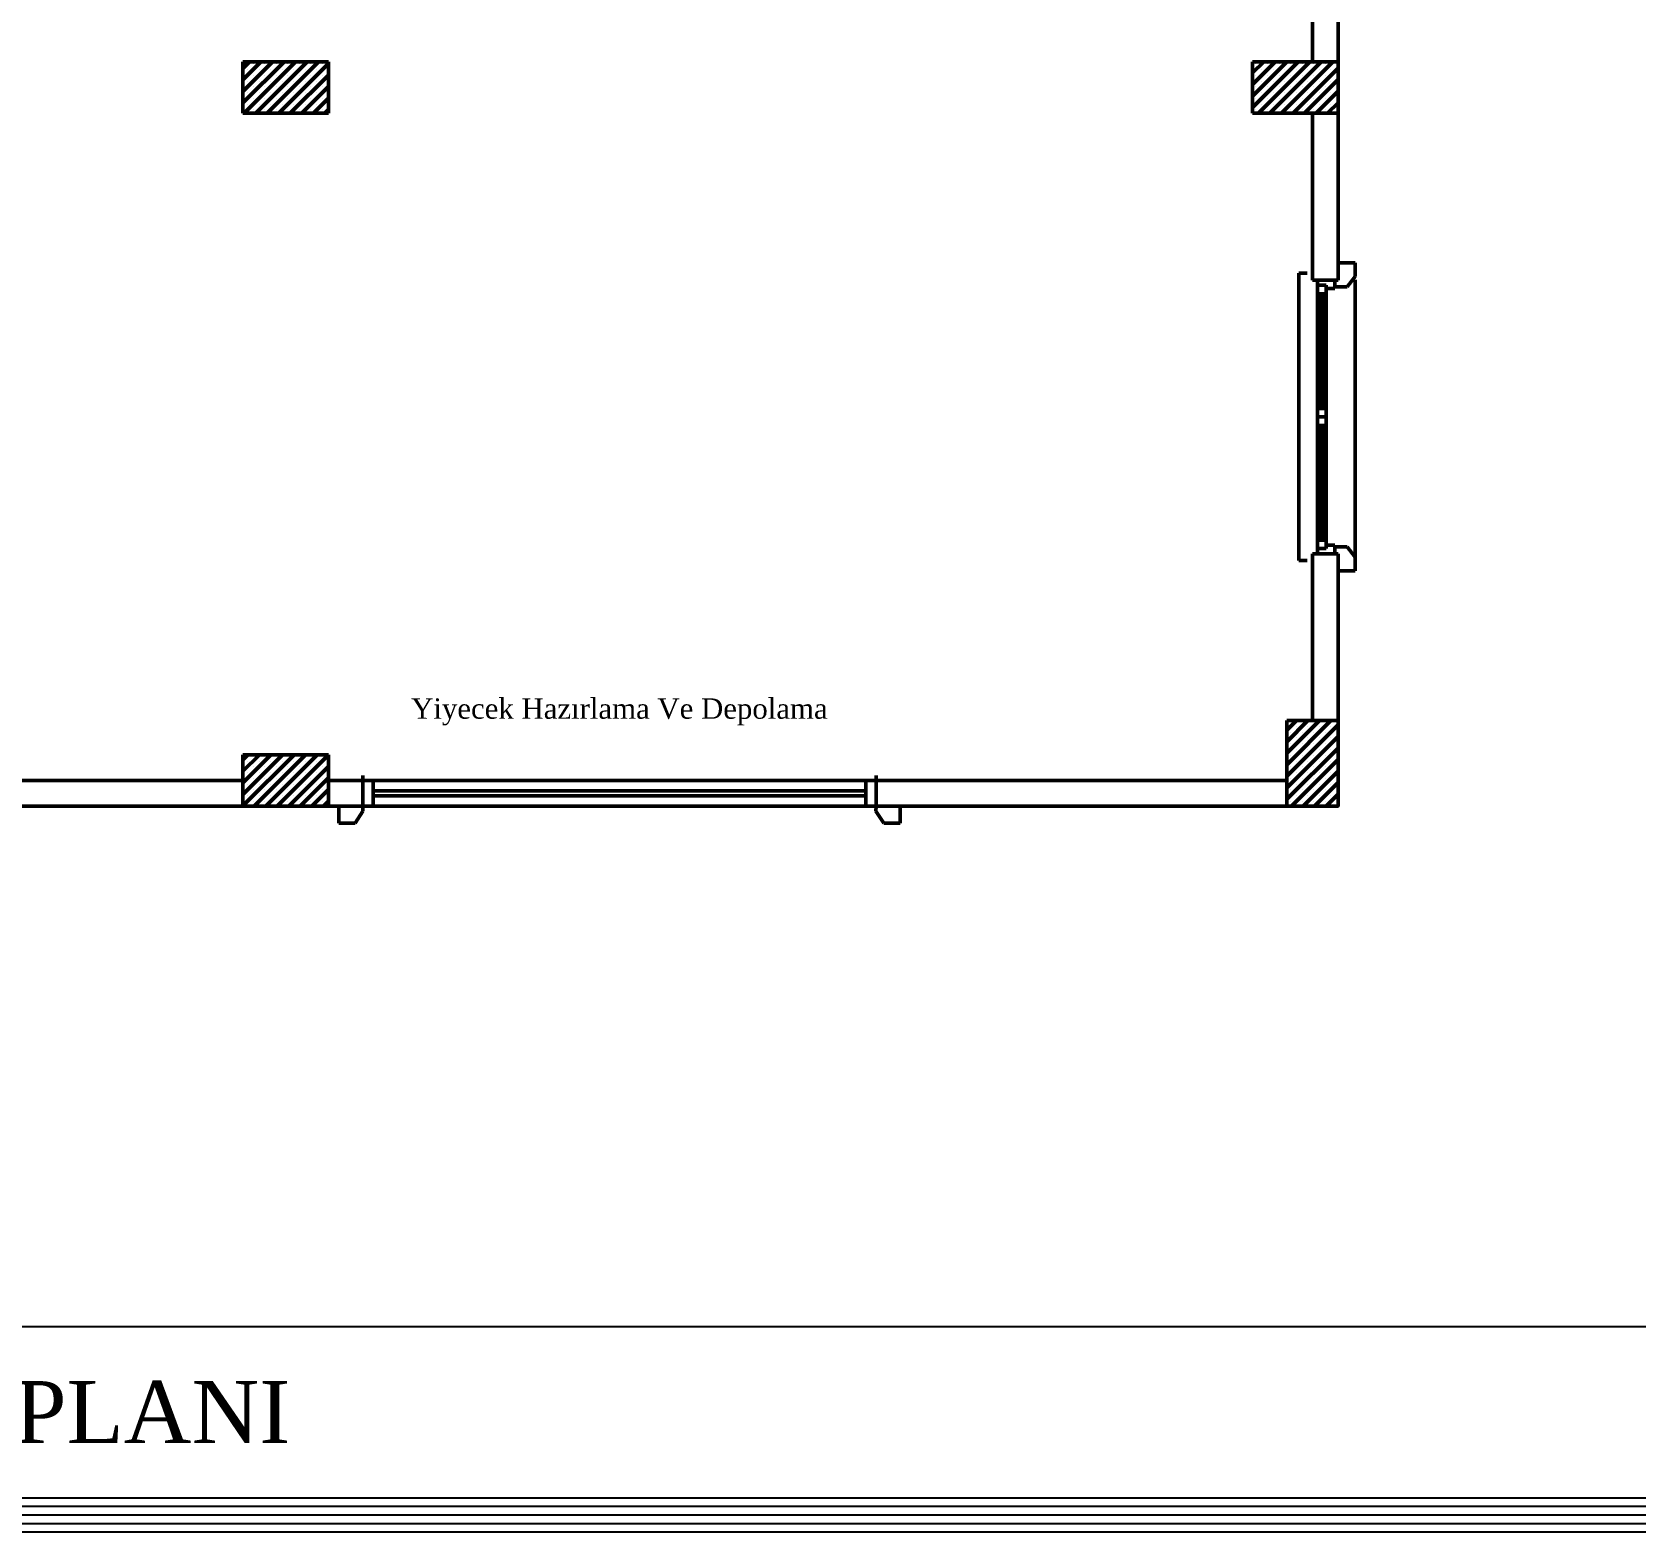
# Model space of a CAD drawing. Header units: millimetres. Extents: x 2046 to 14753, y 2361 to 29276.
# Drawn here: x 4377 to 5314, y 11152 to 12028 of the extents above; entities that cross this region are included whole.
import ezdxf

# ---------------------------------------------------------------- set-up
doc = ezdxf.new("R2010")
doc.units = ezdxf.units.MM
doc.layers.add('A.O. DUVAR', color=7, linetype='Continuous', lineweight=50)
doc.layers.add('yazi', color=251, linetype='Continuous', lineweight=25)
doc.styles.add('A.O. MALZEME', font='times.ttf', dxfattribs={"height": 10})
doc.styles.add('Elektrik Yazı', font='times.ttf')

msp = doc.modelspace()

# ---------------------------------------------------------------- linework, layer by layer
at = {"layer": 'A.O. DUVAR'}
for p, q in [((5124.96, 12010.858), (5124.96, 12110.858)), ((5139.96, 12110.858), (5139.96, 12010.858)), ((4499.96, 12010.858), (4549.96, 12010.858)), ((4499.96, 11980.858), (4499.96, 12010.858)), ((4549.96, 12010.858), (4549.96, 11980.858)), ((5089.96, 11980.858), (5089.96, 12010.858)), ((5089.96, 12010.858), (5139.96, 12010.858)), ((5139.96, 12010.858), (5124.96, 12010.858)), ((5139.96, 12010.858), (5139.96, 11980.858)), ((4549.96, 11980.858), (4499.96, 11980.858)), ((5139.96, 11980.858), (5089.96, 11980.858)), ((5124.96, 11883.358), (5124.96, 11980.858)), ((5124.96, 11980.858), (5139.96, 11980.858)), ((5139.96, 11980.858), (5139.96, 11883.358)), ((5121.96, 11887.358), (5116.96, 11887.358)), ((5116.96, 11887.358), (5116.96, 11719.358)), ((5121.96, 11887.358), (5116.96, 11887.358)), ((5116.96, 11887.358), (5116.96, 11719.358)), ((5139.96, 11883.358), (5124.96, 11883.358)), ((5137.96, 11883.358), (5127.96, 11883.358)), ((5127.96, 11883.358), (5127.96, 11880.358)), ((5137.96, 11883.358), (5127.96, 11883.358)), ((5127.96, 11883.358), (5127.96, 11880.358)), ((5127.96, 11880.358), (5132.96, 11880.358)), ((5127.96, 11880.358), (5127.96, 11875.358)), ((5132.96, 11880.358), (5127.96, 11880.358)), ((5127.96, 11880.358), (5132.96, 11880.358)), ((5127.96, 11880.358), (5127.96, 11875.358)), ((5132.96, 11880.358), (5127.96, 11880.358)), ((5127.96, 11875.358), (5127.96, 11808.358)), ((5127.96, 11875.358), (5132.96, 11875.358)), ((5127.96, 11875.358), (5127.96, 11808.358)), ((5127.96, 11875.358), (5132.96, 11875.358)), ((5129.46, 11875.358), (5129.46, 11808.358)), ((5129.46, 11875.358), (5129.46, 11808.358)), ((5130.46, 11875.358), (5130.46, 11808.358)), ((5130.46, 11875.358), (5130.46, 11808.358)), ((5131.46, 11875.358), (5131.46, 11808.358)), ((5131.46, 11875.358), (5131.46, 11808.358)), ((5132.96, 11880.358), (5132.96, 11878.358)), ((5132.96, 11875.358), (5132.96, 11880.358)), ((5132.96, 11880.358), (5132.96, 11878.358)), ((5132.96, 11875.358), (5132.96, 11880.358)), ((5132.96, 11878.358), (5137.96, 11878.358)), ((5132.96, 11878.358), (5137.96, 11878.358)), ((5132.96, 11808.358), (5132.96, 11875.358)), ((5132.96, 11808.358), (5132.96, 11875.358)), ((5137.96, 11878.358), (5137.96, 11883.358)), ((5137.96, 11878.358), (5137.96, 11883.358)), ((5149.96, 11883.373), (5149.96, 11721.343)), ((5149.96, 11883.373), (5149.96, 11721.343)), ((5127.96, 11808.358), (5127.96, 11803.358)), ((5132.96, 11808.358), (5127.96, 11808.358)), ((5127.96, 11808.358), (5127.96, 11803.358)), ((5132.96, 11808.358), (5127.96, 11808.358)), ((5127.96, 11803.358), (5132.96, 11803.358)), ((5127.96, 11798.358), (5127.96, 11803.358)), ((5127.96, 11803.358), (5132.96, 11803.358)), ((5127.96, 11803.358), (5132.96, 11803.358)), ((5127.96, 11798.358), (5127.96, 11803.358)), ((5127.96, 11803.358), (5132.96, 11803.358)), ((5132.96, 11803.358), (5132.96, 11808.358)), ((5132.96, 11803.358), (5132.96, 11808.358)), ((5132.96, 11803.358), (5132.96, 11798.358)), ((5132.96, 11803.358), (5132.96, 11798.358)), ((5127.96, 11731.358), (5127.96, 11798.358)), ((5132.96, 11798.358), (5127.96, 11798.358)), ((5127.96, 11731.358), (5127.96, 11798.358)), ((5132.96, 11798.358), (5127.96, 11798.358)), ((5129.46, 11731.358), (5129.46, 11798.358)), ((5129.46, 11731.358), (5129.46, 11798.358)), ((5130.46, 11731.358), (5130.46, 11798.358)), ((5130.46, 11731.358), (5130.46, 11798.358)), ((5131.46, 11731.358), (5131.46, 11798.358)), ((5131.46, 11731.358), (5131.46, 11798.358)), ((5132.96, 11798.358), (5132.96, 11731.358)), ((5132.96, 11798.358), (5132.96, 11731.358)), ((5127.96, 11726.358), (5127.96, 11731.358)), ((5127.96, 11731.358), (5132.96, 11731.358)), ((5127.96, 11726.358), (5127.96, 11731.358)), ((5127.96, 11731.358), (5132.96, 11731.358)), ((5127.96, 11723.358), (5127.96, 11726.358)), ((5127.96, 11726.358), (5132.96, 11726.358)), ((5132.96, 11726.358), (5127.96, 11726.358)), ((5127.96, 11723.358), (5127.96, 11726.358)), ((5127.96, 11726.358), (5132.96, 11726.358)), ((5132.96, 11726.358), (5127.96, 11726.358)), ((5132.96, 11731.358), (5132.96, 11726.358)), ((5132.96, 11731.358), (5132.96, 11726.358)), ((5132.96, 11726.358), (5132.96, 11728.358)), ((5132.96, 11728.358), (5137.96, 11728.358)), ((5132.96, 11726.358), (5132.96, 11728.358)), ((5132.96, 11728.358), (5137.96, 11728.358)), ((5137.96, 11728.358), (5137.96, 11723.358)), ((5137.96, 11728.358), (5137.96, 11723.358)), ((5116.96, 11719.358), (5121.96, 11719.358)), ((5116.96, 11719.358), (5121.96, 11719.358)), ((5124.96, 11625.858), (5124.96, 11723.358)), ((5124.96, 11723.358), (5139.96, 11723.358)), ((5137.96, 11723.358), (5127.96, 11723.358)), ((5137.96, 11723.358), (5127.96, 11723.358)), ((5139.96, 11723.358), (5139.96, 11625.858)), ((5109.96, 11625.858), (5139.96, 11625.858)), ((5109.96, 11575.858), (5109.96, 11625.858)), ((5139.96, 11625.858), (5124.96, 11625.858)), ((5139.96, 11625.858), (5139.96, 11575.858)), ((4499.96, 11575.858), (4499.96, 11605.858)), ((4499.96, 11605.858), (4549.96, 11605.858)), ((4549.96, 11605.858), (4549.96, 11575.858)), ((4319.96, 11590.858), (4499.96, 11590.858)), ((4499.96, 11590.858), (4499.96, 11575.858)), ((4549.96, 11575.858), (4549.96, 11590.858)), ((4549.96, 11590.858), (4569.96, 11590.858)), ((4569.96, 11590.858), (4569.96, 11593.858)), ((4569.96, 11590.858), (4869.96, 11590.858)), ((4569.96, 11590.858), (4569.96, 11575.858)), ((4569.96, 11590.858), (4569.96, 11575.858)), ((4575.96, 11590.858), (4575.96, 11575.858)), ((4863.96, 11584.858), (4575.96, 11584.858)), ((4863.96, 11590.858), (4863.96, 11575.858)), ((4869.96, 11590.858), (4869.96, 11593.858)), ((4869.96, 11590.858), (4869.96, 11575.858)), ((4869.96, 11590.858), (5109.96, 11590.858)), ((4869.96, 11575.858), (4869.96, 11590.858)), ((5109.96, 11590.858), (5109.96, 11575.858)), ((4499.96, 11575.858), (4319.96, 11575.858)), ((4496.96, 11575.858), (4499.96, 11575.858)), ((4549.96, 11575.858), (4499.96, 11575.858)), ((4569.96, 11575.858), (4549.96, 11575.858)), ((4569.96, 11575.858), (4869.96, 11575.858)), ((4863.96, 11581.858), (4575.96, 11581.858)), ((5109.96, 11575.858), (4869.96, 11575.858)), ((5139.96, 11575.858), (5109.96, 11575.858))]:
    msp.add_line(p, q, dxfattribs=at)
at = {"layer": 'A.O. DUVAR', "linetype": 'Continuous', "ltscale": 10}
for p, q in [((4499.96, 12007.059), (4503.76, 12010.858)), ((4499.96, 12000.324), (4510.495, 12010.858)), ((4499.96, 11993.589), (4517.23, 12010.858)), ((4499.96, 11986.853), (4523.965, 12010.858)), ((4500.701, 11980.858), (4530.701, 12010.858)), ((4502.605, 12006.336), (4502.605, 12006.336)), ((4505.973, 12009.704), (4505.973, 12009.704)), ((4507.436, 11980.858), (4537.436, 12010.858)), ((4509.34, 12006.336), (4509.34, 12006.336)), ((4512.708, 12009.704), (4512.708, 12009.704)), ((4514.171, 11980.858), (4544.171, 12010.858)), ((4516.075, 12006.336), (4516.075, 12006.336)), ((4519.443, 12009.704), (4519.443, 12009.704)), ((4520.906, 11980.858), (4549.96, 12009.913)), ((4522.811, 12006.336), (4522.811, 12006.336)), ((4526.178, 12009.704), (4526.178, 12009.704)), ((4529.546, 12006.336), (4529.546, 12006.336)), ((4532.913, 12009.704), (4532.913, 12009.704)), ((4536.281, 12006.336), (4536.281, 12006.336)), ((4539.649, 12009.704), (4539.649, 12009.704)), ((4543.016, 12006.336), (4543.016, 12006.336)), ((4546.384, 12009.704), (4546.384, 12009.704)), ((4549.751, 12006.336), (4549.751, 12006.336)), ((5089.96, 12004.362), (5096.457, 12010.858)), ((5089.96, 11997.627), (5103.192, 12010.858)), ((5089.96, 11990.892), (5109.927, 12010.858)), ((5089.96, 11984.157), (5116.662, 12010.858)), ((5091.934, 12009.704), (5091.934, 12009.704)), ((5093.397, 11980.858), (5123.397, 12010.858)), ((5095.302, 12006.336), (5095.302, 12006.336)), ((5098.67, 12009.704), (5098.67, 12009.704)), ((5100.133, 11980.858), (5130.133, 12010.858)), ((5102.037, 12006.336), (5102.037, 12006.336)), ((5105.405, 12009.704), (5105.405, 12009.704)), ((5106.868, 11980.858), (5136.868, 12010.858)), ((5108.772, 12006.336), (5108.772, 12006.336)), ((5112.14, 12009.704), (5112.14, 12009.704)), ((5113.603, 11980.858), (5139.96, 12007.216)), ((5115.508, 12006.336), (5115.508, 12006.336)), ((5118.875, 12009.704), (5118.875, 12009.704)), ((5122.243, 12006.336), (5122.243, 12006.336)), ((5125.61, 12009.704), (5125.61, 12009.704)), ((5128.978, 12006.336), (5128.978, 12006.336)), ((5132.346, 12009.704), (5132.346, 12009.704)), ((5135.713, 12006.336), (5135.713, 12006.336)), ((5139.081, 12009.704), (5139.081, 12009.704)), ((4502.605, 11999.601), (4502.605, 11999.601)), ((4505.973, 12002.968), (4505.973, 12002.968)), ((4509.34, 11999.601), (4509.34, 11999.601)), ((4512.708, 12002.968), (4512.708, 12002.968)), ((4516.075, 11999.601), (4516.075, 11999.601)), ((4519.443, 12002.968), (4519.443, 12002.968)), ((4522.811, 11999.601), (4522.811, 11999.601)), ((4526.178, 12002.968), (4526.178, 12002.968)), ((4527.641, 11980.858), (4549.96, 12003.177)), ((4529.546, 11999.601), (4529.546, 11999.601)), ((4532.913, 12002.968), (4532.913, 12002.968)), ((4536.281, 11999.601), (4536.281, 11999.601)), ((4539.649, 12002.968), (4539.649, 12002.968)), ((4543.016, 11999.601), (4543.016, 11999.601)), ((4546.384, 12002.968), (4546.384, 12002.968)), ((4549.751, 11999.601), (4549.751, 11999.601)), ((5091.934, 12002.968), (5091.934, 12002.968)), ((5095.302, 11999.601), (5095.302, 11999.601)), ((5098.67, 12002.968), (5098.67, 12002.968)), ((5102.037, 11999.601), (5102.037, 11999.601)), ((5105.405, 12002.968), (5105.405, 12002.968)), ((5108.772, 11999.601), (5108.772, 11999.601)), ((5112.14, 12002.968), (5112.14, 12002.968)), ((5115.508, 11999.601), (5115.508, 11999.601)), ((5118.875, 12002.968), (5118.875, 12002.968)), ((5120.338, 11980.858), (5139.96, 12000.481)), ((5122.243, 11999.601), (5122.243, 11999.601)), ((5125.61, 12002.968), (5125.61, 12002.968)), ((5128.978, 11999.601), (5128.978, 11999.601)), ((5132.346, 12002.968), (5132.346, 12002.968)), ((5135.713, 11999.601), (5135.713, 11999.601)), ((5139.081, 12002.968), (5139.081, 12002.968)), ((4502.605, 11992.866), (4502.605, 11992.866)), ((4505.973, 11996.233), (4505.973, 11996.233)), ((4505.973, 11989.498), (4505.973, 11989.498)), ((4509.34, 11992.866), (4509.34, 11992.866)), ((4512.708, 11996.233), (4512.708, 11996.233)), ((4512.708, 11989.498), (4512.708, 11989.498)), ((4516.075, 11992.866), (4516.075, 11992.866)), ((4519.443, 11996.233), (4519.443, 11996.233)), ((4519.443, 11989.498), (4519.443, 11989.498)), ((4522.811, 11992.866), (4522.811, 11992.866)), ((4526.178, 11996.233), (4526.178, 11996.233)), ((4526.178, 11989.498), (4526.178, 11989.498)), ((4529.546, 11992.866), (4529.546, 11992.866)), ((4532.913, 11996.233), (4532.913, 11996.233)), ((4532.913, 11989.498), (4532.913, 11989.498)), ((4534.377, 11980.858), (4549.96, 11996.442)), ((4536.281, 11992.866), (4536.281, 11992.866)), ((4539.649, 11996.233), (4539.649, 11996.233)), ((4539.649, 11989.498), (4539.649, 11989.498)), ((4541.112, 11980.858), (4549.96, 11989.707)), ((4543.016, 11992.866), (4543.016, 11992.866)), ((4546.384, 11996.233), (4546.384, 11996.233)), ((4546.384, 11989.498), (4546.384, 11989.498)), ((4549.751, 11992.866), (4549.751, 11992.866)), ((5091.934, 11996.233), (5091.934, 11996.233)), ((5091.934, 11989.498), (5091.934, 11989.498)), ((5095.302, 11992.866), (5095.302, 11992.866)), ((5098.67, 11996.233), (5098.67, 11996.233)), ((5098.67, 11989.498), (5098.67, 11989.498)), ((5102.037, 11992.866), (5102.037, 11992.866)), ((5105.405, 11996.233), (5105.405, 11996.233)), ((5105.405, 11989.498), (5105.405, 11989.498)), ((5108.772, 11992.866), (5108.772, 11992.866)), ((5112.14, 11996.233), (5112.14, 11996.233)), ((5112.14, 11989.498), (5112.14, 11989.498)), ((5115.508, 11992.866), (5115.508, 11992.866)), ((5118.875, 11996.233), (5118.875, 11996.233)), ((5118.875, 11989.498), (5118.875, 11989.498)), ((5122.243, 11992.866), (5122.243, 11992.866)), ((5125.61, 11996.233), (5125.61, 11996.233)), ((5125.61, 11989.498), (5125.61, 11989.498)), ((5127.073, 11980.858), (5139.96, 11993.745)), ((5128.978, 11992.866), (5128.978, 11992.866)), ((5132.346, 11996.233), (5132.346, 11996.233)), ((5132.346, 11989.498), (5132.346, 11989.498)), ((5135.713, 11992.866), (5135.713, 11992.866)), ((5139.081, 11996.233), (5139.081, 11996.233)), ((5139.081, 11989.498), (5139.081, 11989.498)), ((4502.605, 11986.13), (4502.605, 11986.13)), ((4505.973, 11982.763), (4505.973, 11982.763)), ((4509.34, 11986.13), (4509.34, 11986.13)), ((4512.708, 11982.763), (4512.708, 11982.763)), ((4516.075, 11986.13), (4516.075, 11986.13)), ((4519.443, 11982.763), (4519.443, 11982.763)), ((4522.811, 11986.13), (4522.811, 11986.13)), ((4526.178, 11982.763), (4526.178, 11982.763)), ((4529.546, 11986.13), (4529.546, 11986.13)), ((4532.913, 11982.763), (4532.913, 11982.763)), ((4536.281, 11986.13), (4536.281, 11986.13)), ((4539.649, 11982.763), (4539.649, 11982.763)), ((4543.016, 11986.13), (4543.016, 11986.13)), ((4546.384, 11982.763), (4546.384, 11982.763)), ((4547.847, 11980.858), (4549.96, 11982.972)), ((4549.751, 11986.13), (4549.751, 11986.13)), ((5091.934, 11982.763), (5091.934, 11982.763)), ((5095.302, 11986.13), (5095.302, 11986.13)), ((5098.67, 11982.763), (5098.67, 11982.763)), ((5102.037, 11986.13), (5102.037, 11986.13)), ((5105.405, 11982.763), (5105.405, 11982.763)), ((5108.772, 11986.13), (5108.772, 11986.13)), ((5112.14, 11982.763), (5112.14, 11982.763)), ((5115.508, 11986.13), (5115.508, 11986.13)), ((5118.875, 11982.763), (5118.875, 11982.763)), ((5122.243, 11986.13), (5122.243, 11986.13)), ((5125.61, 11982.763), (5125.61, 11982.763)), ((5128.978, 11986.13), (5128.978, 11986.13)), ((5132.346, 11982.763), (5132.346, 11982.763)), ((5133.809, 11980.858), (5139.96, 11987.01)), ((5135.713, 11986.13), (5135.713, 11986.13)), ((5139.081, 11982.763), (5139.081, 11982.763)), ((5109.96, 11620.251), (5115.568, 11625.858)), ((5109.96, 11613.515), (5122.303, 11625.858)), ((5109.96, 11606.78), (5129.039, 11625.858)), ((5109.96, 11600.045), (5135.774, 11625.858)), ((5109.96, 11593.31), (5139.96, 11623.31)), ((5112.14, 11625.798), (5112.14, 11625.798)), ((5115.508, 11622.43), (5115.508, 11622.43)), ((5118.875, 11625.798), (5118.875, 11625.798)), ((5122.243, 11622.43), (5122.243, 11622.43)), ((5125.61, 11625.798), (5125.61, 11625.798)), ((5128.978, 11622.43), (5128.978, 11622.43)), ((5132.346, 11625.798), (5132.346, 11625.798)), ((5135.713, 11622.43), (5135.713, 11622.43)), ((5139.081, 11625.798), (5139.081, 11625.798)), ((5109.96, 11586.575), (5139.96, 11616.575)), ((5112.14, 11619.063), (5112.14, 11619.063)), ((5115.508, 11615.695), (5115.508, 11615.695)), ((5118.875, 11619.063), (5118.875, 11619.063)), ((5122.243, 11615.695), (5122.243, 11615.695)), ((5125.61, 11619.063), (5125.61, 11619.063)), ((5128.978, 11615.695), (5128.978, 11615.695)), ((5132.346, 11619.063), (5132.346, 11619.063)), ((5135.713, 11615.695), (5135.713, 11615.695)), ((5139.081, 11619.063), (5139.081, 11619.063)), ((4499.96, 11602.947), (4502.871, 11605.858)), ((4499.96, 11596.212), (4509.607, 11605.858)), ((4499.96, 11589.477), (4516.342, 11605.858)), ((4499.96, 11582.742), (4523.077, 11605.858)), ((4499.96, 11576.007), (4529.812, 11605.858)), ((4505.973, 11605.592), (4505.973, 11605.592)), ((4506.547, 11575.858), (4536.547, 11605.858)), ((4512.708, 11605.592), (4512.708, 11605.592)), ((4513.282, 11575.858), (4543.282, 11605.858)), ((4519.443, 11605.592), (4519.443, 11605.592)), ((4520.018, 11575.858), (4549.96, 11605.801)), ((4526.178, 11605.592), (4526.178, 11605.592)), ((4532.913, 11605.592), (4532.913, 11605.592)), ((4539.649, 11605.592), (4539.649, 11605.592)), ((4546.384, 11605.592), (4546.384, 11605.592)), ((5109.96, 11579.839), (5139.96, 11609.839)), ((5112.14, 11612.327), (5112.14, 11612.327)), ((5112.14, 11605.592), (5112.14, 11605.592)), ((5115.508, 11608.96), (5115.508, 11608.96)), ((5118.875, 11612.327), (5118.875, 11612.327)), ((5118.875, 11605.592), (5118.875, 11605.592)), ((5122.243, 11608.96), (5122.243, 11608.96)), ((5125.61, 11612.327), (5125.61, 11612.327)), ((5125.61, 11605.592), (5125.61, 11605.592)), ((5128.978, 11608.96), (5128.978, 11608.96)), ((5132.346, 11612.327), (5132.346, 11612.327)), ((5132.346, 11605.592), (5132.346, 11605.592)), ((5135.713, 11608.96), (5135.713, 11608.96)), ((5139.081, 11612.327), (5139.081, 11612.327)), ((5139.081, 11605.592), (5139.081, 11605.592)), ((4502.605, 11602.225), (4502.605, 11602.225)), ((4502.605, 11595.489), (4502.605, 11595.489)), ((4505.973, 11598.857), (4505.973, 11598.857)), ((4509.34, 11602.225), (4509.34, 11602.225)), ((4509.34, 11595.489), (4509.34, 11595.489)), ((4512.708, 11598.857), (4512.708, 11598.857)), ((4516.075, 11602.225), (4516.075, 11602.225)), ((4516.075, 11595.489), (4516.075, 11595.489)), ((4519.443, 11598.857), (4519.443, 11598.857)), ((4522.811, 11602.225), (4522.811, 11602.225)), ((4522.811, 11595.489), (4522.811, 11595.489)), ((4526.178, 11598.857), (4526.178, 11598.857)), ((4526.753, 11575.858), (4549.96, 11599.066)), ((4529.546, 11602.225), (4529.546, 11602.225)), ((4529.546, 11595.489), (4529.546, 11595.489)), ((4532.913, 11598.857), (4532.913, 11598.857)), ((4536.281, 11602.225), (4536.281, 11602.225)), ((4536.281, 11595.489), (4536.281, 11595.489)), ((4539.649, 11598.857), (4539.649, 11598.857)), ((4543.016, 11602.225), (4543.016, 11602.225)), ((4543.016, 11595.489), (4543.016, 11595.489)), ((4546.384, 11598.857), (4546.384, 11598.857)), ((4549.751, 11602.225), (4549.751, 11602.225)), ((4549.751, 11595.489), (4549.751, 11595.489)), ((5112.14, 11598.857), (5112.14, 11598.857)), ((5112.715, 11575.858), (5139.96, 11603.104)), ((5115.508, 11602.225), (5115.508, 11602.225)), ((5115.508, 11595.489), (5115.508, 11595.489)), ((5118.875, 11598.857), (5118.875, 11598.857)), ((5119.45, 11575.858), (5139.96, 11596.369)), ((5122.243, 11602.225), (5122.243, 11602.225)), ((5122.243, 11595.489), (5122.243, 11595.489)), ((5125.61, 11598.857), (5125.61, 11598.857)), ((5128.978, 11602.225), (5128.978, 11602.225)), ((5128.978, 11595.489), (5128.978, 11595.489)), ((5132.346, 11598.857), (5132.346, 11598.857)), ((5135.713, 11602.225), (5135.713, 11602.225)), ((5135.713, 11595.489), (5135.713, 11595.489)), ((5139.081, 11598.857), (5139.081, 11598.857)), ((4502.605, 11588.754), (4502.605, 11588.754)), ((4505.973, 11592.122), (4505.973, 11592.122)), ((4505.973, 11585.387), (4505.973, 11585.387)), ((4509.34, 11588.754), (4509.34, 11588.754)), ((4512.708, 11592.122), (4512.708, 11592.122)), ((4512.708, 11585.387), (4512.708, 11585.387)), ((4516.075, 11588.754), (4516.075, 11588.754)), ((4519.443, 11592.122), (4519.443, 11592.122)), ((4519.443, 11585.387), (4519.443, 11585.387)), ((4522.811, 11588.754), (4522.811, 11588.754)), ((4526.178, 11592.122), (4526.178, 11592.122)), ((4526.178, 11585.387), (4526.178, 11585.387)), ((4529.546, 11588.754), (4529.546, 11588.754)), ((4532.913, 11592.122), (4532.913, 11592.122)), ((4532.913, 11585.387), (4532.913, 11585.387)), ((4533.488, 11575.858), (4549.96, 11592.331)), ((4536.281, 11588.754), (4536.281, 11588.754)), ((4539.649, 11592.122), (4539.649, 11592.122)), ((4539.649, 11585.387), (4539.649, 11585.387)), ((4540.223, 11575.858), (4549.96, 11585.596)), ((4543.016, 11588.754), (4543.016, 11588.754)), ((4546.384, 11592.122), (4546.384, 11592.122)), ((4546.384, 11585.387), (4546.384, 11585.387)), ((4549.751, 11588.754), (4549.751, 11588.754)), ((5112.14, 11592.122), (5112.14, 11592.122)), ((5112.14, 11585.387), (5112.14, 11585.387)), ((5115.508, 11588.754), (5115.508, 11588.754)), ((5118.875, 11592.122), (5118.875, 11592.122)), ((5118.875, 11585.387), (5118.875, 11585.387)), ((5122.243, 11588.754), (5122.243, 11588.754)), ((5125.61, 11592.122), (5125.61, 11592.122)), ((5125.61, 11585.387), (5125.61, 11585.387)), ((5126.185, 11575.858), (5139.96, 11589.634)), ((5128.978, 11588.754), (5128.978, 11588.754)), ((5132.346, 11592.122), (5132.346, 11592.122)), ((5132.346, 11585.387), (5132.346, 11585.387)), ((5135.713, 11588.754), (5135.713, 11588.754)), ((5139.081, 11592.122), (5139.081, 11592.122)), ((5139.081, 11585.387), (5139.081, 11585.387)), ((4502.605, 11582.019), (4502.605, 11582.019)), ((4505.973, 11578.651), (4505.973, 11578.651)), ((4509.34, 11582.019), (4509.34, 11582.019)), ((4512.708, 11578.651), (4512.708, 11578.651)), ((4516.075, 11582.019), (4516.075, 11582.019)), ((4519.443, 11578.651), (4519.443, 11578.651)), ((4522.811, 11582.019), (4522.811, 11582.019)), ((4526.178, 11578.651), (4526.178, 11578.651)), ((4529.546, 11582.019), (4529.546, 11582.019)), ((4532.913, 11578.651), (4532.913, 11578.651)), ((4536.281, 11582.019), (4536.281, 11582.019)), ((4539.649, 11578.651), (4539.649, 11578.651)), ((4543.016, 11582.019), (4543.016, 11582.019)), ((4546.384, 11578.651), (4546.384, 11578.651)), ((4546.958, 11575.858), (4549.96, 11578.86)), ((4549.751, 11582.019), (4549.751, 11582.019)), ((5112.14, 11578.651), (5112.14, 11578.651)), ((5115.508, 11582.019), (5115.508, 11582.019)), ((5118.875, 11578.651), (5118.875, 11578.651)), ((5122.243, 11582.019), (5122.243, 11582.019)), ((5125.61, 11578.651), (5125.61, 11578.651)), ((5128.978, 11582.019), (5128.978, 11582.019)), ((5132.346, 11578.651), (5132.346, 11578.651)), ((5132.92, 11575.858), (5139.96, 11582.899)), ((5135.713, 11582.019), (5135.713, 11582.019)), ((5139.081, 11578.651), (5139.081, 11578.651)), ((5139.655, 11575.858), (5139.96, 11576.163))]:
    msp.add_line(p, q, dxfattribs=at)
at = {"layer": 'A.O. DUVAR', "ltscale": 100}
for p, q in [((5149.96, 11893.358), (5139.96, 11893.358)), ((5139.96, 11893.358), (5139.96, 11883.358)), ((5149.96, 11893.358), (5139.96, 11893.358)), ((5139.96, 11893.358), (5139.96, 11883.358)), ((5145.162, 11879.358), (5149.96, 11885.373)), ((5145.162, 11879.358), (5149.96, 11885.373)), ((5149.96, 11885.373), (5149.96, 11893.358)), ((5149.96, 11885.373), (5149.96, 11893.358)), ((5139.96, 11883.358), (5137.96, 11883.358)), ((5137.96, 11883.358), (5137.96, 11879.358)), ((5139.96, 11883.358), (5137.96, 11883.358)), ((5137.96, 11883.358), (5137.96, 11879.358)), ((5137.96, 11879.358), (5145.162, 11879.358)), ((5137.96, 11879.358), (5145.162, 11879.358)), ((5137.96, 11723.358), (5137.96, 11727.358)), ((5137.96, 11727.358), (5145.162, 11727.358)), ((5137.96, 11723.358), (5137.96, 11727.358)), ((5137.96, 11727.358), (5145.162, 11727.358)), ((5145.162, 11727.358), (5149.96, 11721.343)), ((5145.162, 11727.358), (5149.96, 11721.343)), ((5139.96, 11723.358), (5137.96, 11723.358)), ((5139.96, 11723.358), (5137.96, 11723.358)), ((5139.96, 11713.358), (5139.96, 11723.358)), ((5139.96, 11713.358), (5139.96, 11723.358)), ((5149.96, 11721.343), (5149.96, 11713.358)), ((5149.96, 11721.343), (5149.96, 11713.358)), ((5149.96, 11713.358), (5139.96, 11713.358)), ((5149.96, 11713.358), (5139.96, 11713.358)), ((4555.96, 11565.858), (4555.96, 11575.858)), ((4555.96, 11575.858), (4565.96, 11575.858)), ((4555.96, 11565.858), (4555.96, 11575.858)), ((4555.96, 11575.858), (4565.96, 11575.858)), ((4565.96, 11575.858), (4565.96, 11575.858)), ((4565.96, 11575.858), (4569.96, 11575.858)), ((4565.96, 11575.858), (4565.96, 11575.858)), ((4565.96, 11575.858), (4569.96, 11575.858)), ((4569.96, 11575.858), (4570.043, 11572.858)), ((4569.96, 11575.858), (4570.043, 11572.858)), ((4869.96, 11575.858), (4869.878, 11572.858)), ((4869.96, 11575.858), (4869.878, 11572.858)), ((4873.96, 11575.858), (4869.96, 11575.858)), ((4873.96, 11575.858), (4869.96, 11575.858)), ((4883.96, 11575.858), (4873.96, 11575.858)), ((4873.96, 11575.858), (4873.96, 11575.858)), ((4883.96, 11575.858), (4873.96, 11575.858)), ((4873.96, 11575.858), (4873.96, 11575.858)), ((4883.96, 11565.858), (4883.96, 11575.858)), ((4883.96, 11565.858), (4883.96, 11575.858)), ((4565.521, 11565.858), (4555.96, 11565.858)), ((4565.521, 11565.858), (4555.96, 11565.858)), ((4570.043, 11572.858), (4565.521, 11565.858)), ((4570.043, 11572.858), (4565.521, 11565.858)), ((4869.878, 11572.858), (4874.4, 11565.858)), ((4869.878, 11572.858), (4874.4, 11565.858)), ((4874.4, 11565.858), (4883.96, 11565.858)), ((4874.4, 11565.858), (4883.96, 11565.858))]:
    msp.add_line(p, q, dxfattribs=at)
at = {"layer": 'yazi'}
msp.add_line((3020.515, 11271.662), (11459.215, 11271.662), dxfattribs=at)
for points in [[(3020.515, 11171.662), (11459.215, 11171.662)], [(3020.515, 11166.662), (11459.215, 11166.662)], [(3020.515, 11161.662), (11459.215, 11161.662)], [(3020.515, 11156.662), (11459.215, 11156.662)], [(3020.515, 11151.662), (11484.215, 11151.662)]]:
    msp.add_lwpolyline(points, dxfattribs=at)

# ---------------------------------------------------------------- texts
at = {"layer": 'A.O. DUVAR', "style": 'A.O. MALZEME'}
msp.add_text('Yiyecek Hazırlama Ve Depolama', height=11.91743, dxfattribs=at).set_placement((4598.245, 11626.938))
at = {"layer": 'yazi', "lineweight": 30, "insert": (4052.909, 11239.869), "char_height": 36.27535, "width": 737.82109, "attachment_point": 1, "style": 'Elektrik Yazı'}
msp.add_mtext('ZEMİN KAT PLANI', dxfattribs=at)

doc.saveas('drawing.dxf')
